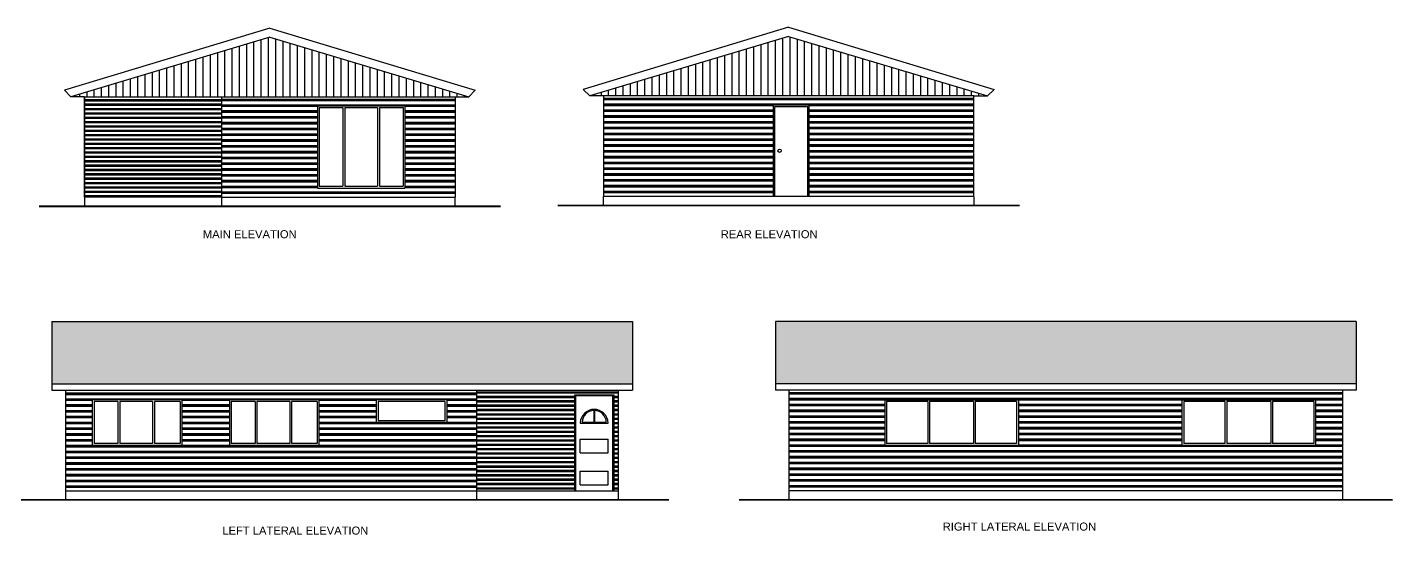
# Model space of a CAD drawing. Header units: inches. Extents: x 12.5 to 57.6, y 1.9 to 26.
# Drawn here: x 27.75 to 57.63, y 2.21 to 13.31 of the extents above; entities that cross this region are included whole.
import ezdxf

# ---------------------------------------------------------------- set-up
doc = ezdxf.new("R2010")
doc.units = ezdxf.units.IN
doc.header["$MEASUREMENT"] = 0
doc.layers.add('3', color=30, linetype='Continuous')
doc.layers.add('7', color=142, linetype='Continuous')
doc.styles.get("Standard").update_dxf_attribs({"font": 'arial.ttf'})

msp = doc.modelspace()

# ---------------------------------------------------------------- hatches: boundary and pattern name
h = msp.add_hatch()
h.set_pattern_fill('LINE,_O', color=256, scale=0.05, angle=90)
h.set_pattern_definition([(90, (-75.40326, -160.24874), (-0.15875, 0), [])])
h.paths.add_polyline_path([(37.402, 11.792), (33.052, 13.092), (28.702, 11.792), (29.002, 11.792)])
h = msp.add_hatch()
h.set_pattern_fill('LINE,_O', color=256, scale=0.05, angle=90)
h.set_pattern_definition([(90, (-74.15636, -160.23071), (-0.15875, 0), [])])
h.paths.add_polyline_path([(48.448, 11.81), (48.748, 11.81), (44.398, 13.11), (40.048, 11.81)])
h = msp.add_hatch()
h.set_pattern_fill('PLAST,_O', color=256, scale=0.015)
h.set_pattern_definition([(0, (-119.14349, -204.32345), (0, 0.09525), []), (0, (-119.14349, -204.31154), (0, 0.09525), []), (0, (-119.14349, -204.29964), (0, 0.09525), [])])
h.paths.add_polyline_path([(32.002, 9.592), (32.002, 11.792), (29.002, 11.792), (29.002, 9.592)])
h = msp.add_hatch()
h.set_pattern_fill('PLAST,_O', color=256, scale=0.02)
h.set_pattern_definition([(0, (-75.40326, -160.24874), (0, 0.127), []), (0, (-75.40326, -160.23286), (0, 0.127), []), (0, (-75.40326, -160.21699), (0, 0.127), [])])
h.paths.add_polyline_path([(37.102, 9.592), (37.102, 11.792), (32.002, 11.792), (32.002, 9.592)])
h.paths.add_polyline_path([(34.091, 11.592), (36.008, 11.592), (36.008, 9.792), (34.091, 9.792)], flags=16)
h.paths.add_polyline_path([(34.131, 11.552), (34.652, 11.552), (34.652, 9.832), (34.131, 9.832)], flags=0)
h.paths.add_polyline_path([(34.691, 11.552), (35.408, 11.552), (35.408, 9.832), (34.691, 9.832)], flags=0)
h.paths.add_polyline_path([(35.447, 11.552), (35.968, 11.552), (35.968, 9.832), (35.447, 9.832)], flags=0)
h = msp.add_hatch()
h.set_pattern_fill('PLAST,_O', color=256, scale=0.02)
h.set_pattern_definition([(0, (-74.15636, -160.23071), (0, 0.127), []), (0, (-74.15636, -160.21484), (0, 0.127), []), (0, (-74.15636, -160.19896), (0, 0.127), [])])
h.paths.add_polyline_path([(40.348, 11.81), (40.348, 9.61), (44.068, 9.61), (44.068, 11.61), (44.848, 11.61), (44.848, 9.61), (48.448, 9.61), (48.448, 11.81)])
h = msp.add_hatch()
h.set_pattern_fill('AR-RSHKE,_O', color=256, scale=0.0007)
h.set_pattern_definition([(0, (-39.77462, -166.66967), (0.45339, 0.21336), [0.10668, -0.0889, 0.12446, -0.05334, 0.16002, -0.07112]), (0, (-39.66794, -166.66078), (0.45339, 0.21336), [0.0889, -0.33782, 0.07112, -0.10668]), (0, (-39.45458, -166.683), (0.45339, 0.21336), [0.05334, -0.55118]), (90, (-39.77462, -166.66967), (-0.15113, 0.21336), [0.20447, -0.64897]), (90, (-39.66794, -166.66967), (-0.15113, 0.21336), [0.200025, -0.653415]), (90, (-39.57904, -166.66967), (-0.15113, 0.21336), [0.18669, -0.66675]), (90, (-39.45458, -166.683), (-0.15113, 0.21336), [0.20447, -0.64897]), (90, (-39.40124, -166.683), (-0.15113, 0.21336), [0.20447, -0.64897]), (90, (-39.24122, -166.66967), (-0.15113, 0.21336), [0.19558, -0.65786])])
h.paths.add_polyline_path([(40.981, 5.512), (40.981, 6.871), (28.281, 6.871), (28.281, 5.512)])
h = msp.add_hatch()
h.set_pattern_fill('AR-RSHKE,_O', color=256, scale=0.0007)
h.set_pattern_definition([(0, (-38.24508, -166.66967), (0.45339, 0.21336), [0.10668, -0.0889, 0.12446, -0.05334, 0.16002, -0.07112]), (0, (-38.1384, -166.66078), (0.45339, 0.21336), [0.0889, -0.33782, 0.07112, -0.10668]), (0, (-37.92504, -166.683), (0.45339, 0.21336), [0.05334, -0.55118]), (90, (-38.24508, -166.66967), (-0.15113, 0.21336), [0.20447, -0.64897]), (90, (-38.1384, -166.66967), (-0.15113, 0.21336), [0.200025, -0.653415]), (90, (-38.0495, -166.66967), (-0.15113, 0.21336), [0.18669, -0.66675]), (90, (-37.92504, -166.683), (-0.15113, 0.21336), [0.20447, -0.64897]), (90, (-37.8717, -166.683), (-0.15113, 0.21336), [0.20447, -0.64897]), (90, (-37.71168, -166.66967), (-0.15113, 0.21336), [0.19558, -0.65786])])
h.paths.add_polyline_path([(44.111, 6.871), (44.111, 5.512), (56.811, 5.512), (56.811, 6.871)])
h = msp.add_hatch()
h.set_pattern_fill('PLAST,_O', color=256, scale=0.02)
h.set_pattern_definition([(0, (-119.664, -204.52698), (0, 0.127), []), (0, (-119.664, -204.51111), (0, 0.127), []), (0, (-119.664, -204.49523), (0, 0.127), [])])
h.paths.add_polyline_path([(37.581, 3.171), (37.581, 5.371), (28.581, 5.371), (28.581, 3.171)])
h.paths.add_polyline_path([(35.381, 4.661), (35.381, 5.161), (36.92, 5.161), (36.92, 4.661)], flags=16)
h.paths.add_polyline_path([(35.42, 4.701), (35.42, 5.121), (36.88, 5.121), (36.88, 4.701)], flags=0)
h.paths.add_polyline_path([(34.127, 4.161), (32.17, 4.161), (32.17, 5.161), (34.127, 5.161)], flags=16)
h.paths.add_polyline_path([(34.088, 4.201), (33.527, 4.201), (33.527, 5.121), (34.088, 5.121)], flags=0)
h.paths.add_polyline_path([(33.488, 4.201), (32.771, 4.201), (32.771, 5.121), (33.488, 5.121)], flags=0)
h.paths.add_polyline_path([(32.731, 4.201), (32.21, 4.201), (32.21, 5.121), (32.731, 5.121)], flags=0)
h.paths.add_polyline_path([(31.127, 4.161), (29.17, 4.161), (29.17, 5.161), (31.127, 5.161)], flags=16)
h.paths.add_polyline_path([(31.088, 4.201), (30.527, 4.201), (30.527, 5.121), (31.088, 5.121)], flags=0)
h.paths.add_polyline_path([(30.488, 4.201), (29.771, 4.201), (29.771, 5.121), (30.488, 5.121)], flags=0)
h.paths.add_polyline_path([(29.731, 4.201), (29.21, 4.201), (29.21, 5.121), (29.731, 5.121)], flags=0)
h = msp.add_hatch()
h.set_pattern_fill('PLAST,_O', color=256, scale=0.015)
h.set_pattern_definition([(0, (-119.663995, -204.52698), (0, 0.09525), []), (0, (-119.663995, -204.51508), (0, 0.09525), []), (0, (-119.663995, -204.50317), (0, 0.09525), [])])
h.paths.add_polyline_path([(39.721, 3.171), (39.721, 5.271), (40.581, 5.271), (40.581, 3.171), (40.681, 3.171), (40.681, 5.371), (37.581, 5.371), (37.581, 3.171)])
h = msp.add_hatch()
h.set_pattern_fill('PLAST,_O', color=256, scale=0.02)
h.set_pattern_definition([(0, (-38.24508, -166.66967), (0, 0.127), []), (0, (-38.24508, -166.6538), (0, 0.127), []), (0, (-38.24508, -166.63792), (0, 0.127), [])])
h.paths.add_polyline_path([(56.511, 3.171), (56.511, 5.371), (44.411, 5.371), (44.411, 3.171)])
h.paths.add_polyline_path([(49.422, 4.161), (46.5, 4.161), (46.5, 5.161), (49.422, 5.161)], flags=16)
h.paths.add_polyline_path([(49.382, 4.201), (48.48, 4.201), (48.48, 5.121), (49.382, 5.121)], flags=0)
h.paths.add_polyline_path([(53, 4.161), (53, 5.161), (55.922, 5.161), (55.922, 4.161)], flags=16)
h.paths.add_polyline_path([(53.04, 4.201), (53.04, 5.121), (53.941, 5.121), (53.941, 4.201)], flags=0)
h.paths.add_polyline_path([(48.441, 4.201), (47.48, 4.201), (47.48, 5.121), (48.441, 5.121)], flags=0)
h.paths.add_polyline_path([(53.98, 4.201), (53.98, 5.121), (54.941, 5.121), (54.941, 4.201)], flags=0)
h.paths.add_polyline_path([(47.441, 4.201), (46.54, 4.201), (46.54, 5.121), (47.441, 5.121)], flags=0)
h.paths.add_polyline_path([(54.98, 4.201), (54.98, 5.121), (55.882, 5.121), (55.882, 4.201)], flags=0)

# ---------------------------------------------------------------- linework, layer by layer
for p, q in [((33.052, 13.292), (28.56, 11.933)), ((33.052, 13.292), (37.543, 11.933)), ((44.398, 13.31), (39.907, 11.951)), ((44.398, 13.31), (48.89, 11.951)), ((33.052, 13.092), (28.702, 11.792)), ((33.052, 13.092), (37.402, 11.792)), ((44.398, 13.11), (40.048, 11.81)), ((44.398, 13.11), (48.748, 11.81)), ((28.702, 11.792), (28.56, 11.933)), ((29.002, 11.792), (28.702, 11.792)), ((29.002, 9.592), (29.002, 11.792)), ((29.002, 11.792), (37.402, 11.792)), ((29.002, 11.792), (29.002, 9.592)), ((32.002, 9.392), (32.002, 11.792)), ((37.102, 11.792), (37.102, 9.592)), ((37.402, 11.792), (37.543, 11.933)), ((40.048, 11.81), (39.907, 11.951)), ((48.448, 11.81), (40.048, 11.81)), ((40.348, 11.81), (40.348, 9.61)), ((48.448, 9.61), (48.448, 11.81)), ((48.448, 11.81), (48.748, 11.81)), ((48.748, 11.81), (48.89, 11.951)), ((34.091, 11.592), (34.091, 9.792)), ((34.091, 11.592), (36.008, 11.592)), ((34.131, 11.552), (34.652, 11.552)), ((34.131, 11.552), (34.131, 9.832)), ((34.652, 11.552), (34.652, 9.832)), ((34.691, 11.552), (34.691, 9.832)), ((34.691, 11.552), (35.408, 11.552)), ((35.408, 11.552), (35.408, 9.832)), ((35.447, 11.552), (35.447, 9.832)), ((35.447, 11.552), (35.968, 11.552)), ((35.968, 11.552), (35.968, 9.832)), ((36.008, 11.592), (36.008, 9.792)), ((44.068, 9.61), (44.068, 11.61)), ((44.068, 11.61), (44.848, 11.61)), ((44.098, 9.61), (44.098, 11.58)), ((44.098, 11.58), (44.818, 11.58)), ((44.818, 9.61), (44.818, 11.58)), ((44.848, 9.61), (44.848, 11.61)), ((29.002, 9.592), (29.002, 9.392)), ((29.122, 9.592), (29.002, 9.592)), ((32.002, 9.592), (29.122, 9.592)), ((32.002, 9.592), (37.102, 9.592)), ((34.091, 9.792), (36.008, 9.792)), ((34.131, 9.832), (34.652, 9.832)), ((34.691, 9.832), (35.408, 9.832)), ((35.447, 9.832), (35.968, 9.832)), ((37.102, 9.392), (37.102, 9.592)), ((48.448, 9.61), (40.348, 9.61)), ((40.348, 9.41), (40.348, 9.61)), ((48.448, 9.61), (48.448, 9.41)), ((29.122, 9.392), (29.002, 9.392)), ((32.002, 9.392), (29.122, 9.392)), ((32.002, 9.392), (37.102, 9.392)), ((48.448, 9.41), (40.348, 9.41)), ((28.281, 6.871), (40.981, 6.871)), ((28.281, 6.871), (28.281, 5.371)), ((40.981, 6.871), (40.981, 5.371)), ((56.811, 6.871), (44.111, 6.871)), ((44.111, 6.871), (44.111, 5.371)), ((56.811, 6.871), (56.811, 5.371)), ((28.281, 5.512), (40.981, 5.512)), ((56.811, 5.512), (44.111, 5.512)), ((28.281, 5.371), (40.981, 5.371)), ((28.581, 5.371), (28.581, 2.971)), ((29.17, 5.161), (29.17, 4.161)), ((31.127, 5.161), (29.17, 5.161)), ((29.21, 5.121), (29.21, 4.201)), ((29.731, 5.121), (29.21, 5.121)), ((29.731, 5.121), (29.731, 4.201)), ((29.771, 5.121), (29.771, 4.201)), ((30.488, 5.121), (29.771, 5.121)), ((30.488, 5.121), (30.488, 4.201)), ((30.527, 5.121), (30.527, 4.201)), ((31.088, 5.121), (30.527, 5.121)), ((31.088, 5.121), (31.088, 4.201)), ((31.127, 5.161), (31.127, 4.161)), ((34.127, 5.161), (32.17, 5.161)), ((32.17, 5.161), (32.17, 4.161)), ((32.21, 5.121), (32.21, 4.201)), ((32.731, 5.121), (32.21, 5.121)), ((32.731, 5.121), (32.731, 4.201)), ((32.771, 5.121), (32.771, 4.201)), ((33.488, 5.121), (32.771, 5.121)), ((33.488, 5.121), (33.488, 4.201)), ((33.527, 5.121), (33.527, 4.201)), ((34.088, 5.121), (33.527, 5.121)), ((34.088, 5.121), (34.088, 4.201)), ((34.127, 5.161), (34.127, 4.161)), ((35.381, 5.161), (35.381, 4.661)), ((36.92, 5.161), (35.381, 5.161)), ((35.42, 5.121), (35.42, 4.701)), ((36.88, 5.121), (35.42, 5.121)), ((36.88, 5.121), (36.88, 4.701)), ((36.92, 5.161), (36.92, 4.661)), ((37.581, 2.971), (37.581, 5.371)), ((39.721, 3.171), (39.721, 5.271)), ((39.721, 5.271), (40.581, 5.271)), ((39.741, 5.251), (40.551, 5.251)), ((39.741, 3.171), (39.741, 5.251)), ((40.551, 3.171), (40.551, 5.251)), ((40.581, 3.171), (40.581, 5.271)), ((40.681, 2.971), (40.681, 5.371)), ((56.811, 5.371), (44.111, 5.371)), ((44.411, 2.971), (44.411, 5.371)), ((46.5, 5.161), (46.5, 4.161)), ((49.422, 5.161), (46.5, 5.161)), ((46.54, 5.121), (46.54, 4.201)), ((47.441, 5.121), (46.54, 5.121)), ((47.441, 5.121), (47.441, 4.201)), ((47.48, 5.121), (47.48, 4.201)), ((48.441, 5.121), (47.48, 5.121)), ((48.441, 5.121), (48.441, 4.201)), ((48.48, 5.121), (48.48, 4.201)), ((49.382, 5.121), (48.48, 5.121)), ((49.382, 5.121), (49.382, 4.201)), ((49.422, 5.161), (49.422, 4.161)), ((53, 5.161), (53, 4.161)), ((55.922, 5.161), (53, 5.161)), ((53.04, 5.121), (53.04, 4.201)), ((53.941, 5.121), (53.04, 5.121)), ((53.941, 5.121), (53.941, 4.201)), ((53.98, 5.121), (53.98, 4.201)), ((54.941, 5.121), (53.98, 5.121)), ((54.941, 5.121), (54.941, 4.201)), ((54.98, 5.121), (54.98, 4.201)), ((55.882, 5.121), (54.98, 5.121)), ((55.882, 5.121), (55.882, 4.201)), ((55.922, 5.161), (55.922, 4.161)), ((56.511, 5.371), (56.511, 2.971)), ((40.136, 4.951), (40.136, 4.951)), ((40.136, 4.927), (40.136, 4.671)), ((40.156, 4.951), (40.156, 4.951)), ((40.156, 4.927), (40.156, 4.671)), ((36.92, 4.661), (35.381, 4.661)), ((35.381, 4.661), (36.92, 4.661)), ((36.88, 4.701), (35.42, 4.701)), ((39.841, 4.651), (40.451, 4.651)), ((39.881, 4.671), (40.136, 4.671)), ((40.156, 4.671), (40.411, 4.671)), ((29.731, 4.201), (29.21, 4.201)), ((30.488, 4.201), (29.771, 4.201)), ((31.088, 4.201), (30.527, 4.201)), ((32.731, 4.201), (32.21, 4.201)), ((33.488, 4.201), (32.771, 4.201)), ((34.088, 4.201), (33.527, 4.201)), ((39.841, 4.299), (40.451, 4.299)), ((39.841, 3.999), (39.841, 4.299)), ((40.451, 3.999), (40.451, 4.299)), ((47.441, 4.201), (46.54, 4.201)), ((48.441, 4.201), (47.48, 4.201)), ((49.382, 4.201), (48.48, 4.201)), ((53.941, 4.201), (53.04, 4.201)), ((54.941, 4.201), (53.98, 4.201)), ((55.882, 4.201), (54.98, 4.201)), ((31.127, 4.161), (29.17, 4.161)), ((29.17, 4.161), (31.127, 4.161)), ((34.127, 4.161), (32.17, 4.161)), ((32.17, 4.161), (34.127, 4.161)), ((39.841, 3.999), (40.451, 3.999)), ((49.422, 4.161), (46.5, 4.161)), ((55.922, 4.161), (53, 4.161)), ((39.841, 3.601), (40.451, 3.601)), ((39.841, 3.301), (39.841, 3.601)), ((40.451, 3.301), (40.451, 3.601)), ((39.841, 3.301), (40.451, 3.301)), ((28.581, 3.171), (37.581, 3.171)), ((37.581, 3.171), (40.681, 3.171)), ((56.511, 3.171), (44.411, 3.171)), ((40.681, 2.971), (28.581, 2.971))]:
    msp.add_line(p, q)
at = {"const_width": 0.04}
for points in [[(49.448, 9.41), (39.348, 9.41)], [(41.781, 2.971), (27.481, 2.971)], [(43.311, 2.971), (57.611, 2.971)]]:
    msp.add_lwpolyline(points, dxfattribs=at)
msp.add_circle((44.199, 10.61), 0.0365)
for centre, radius, start, end in [((40.146, 4.646), 0.305, 0.9431, 179.0569), ((40.146, 4.662), 0.265, 92.1614, 178.0389), ((40.146, 4.662), 0.265, 1.9611, 87.8386)]:
    msp.add_arc(centre, radius, start, end)
at = {"layer": '3', "color": 0, "const_width": 0.04}
msp.add_lwpolyline([(28.002, 9.392), (38.102, 9.392)], dxfattribs=at)

# ---------------------------------------------------------------- texts
for s, p in [('MAIN ELEVATION', (31.588, 8.696)), ('REAR ELEVATION', (42.913, 8.696))]:
    msp.add_text(s, height=0.175).set_placement(p)
at = {"layer": '7'}
for s, p in [('RIGHT LATERAL ELEVATION', (47.768, 2.299)), ('LEFT LATERAL ELEVATION', (32.014, 2.211))]:
    msp.add_text(s, height=0.175, dxfattribs=at).set_placement(p)

doc.saveas('drawing.dxf')
